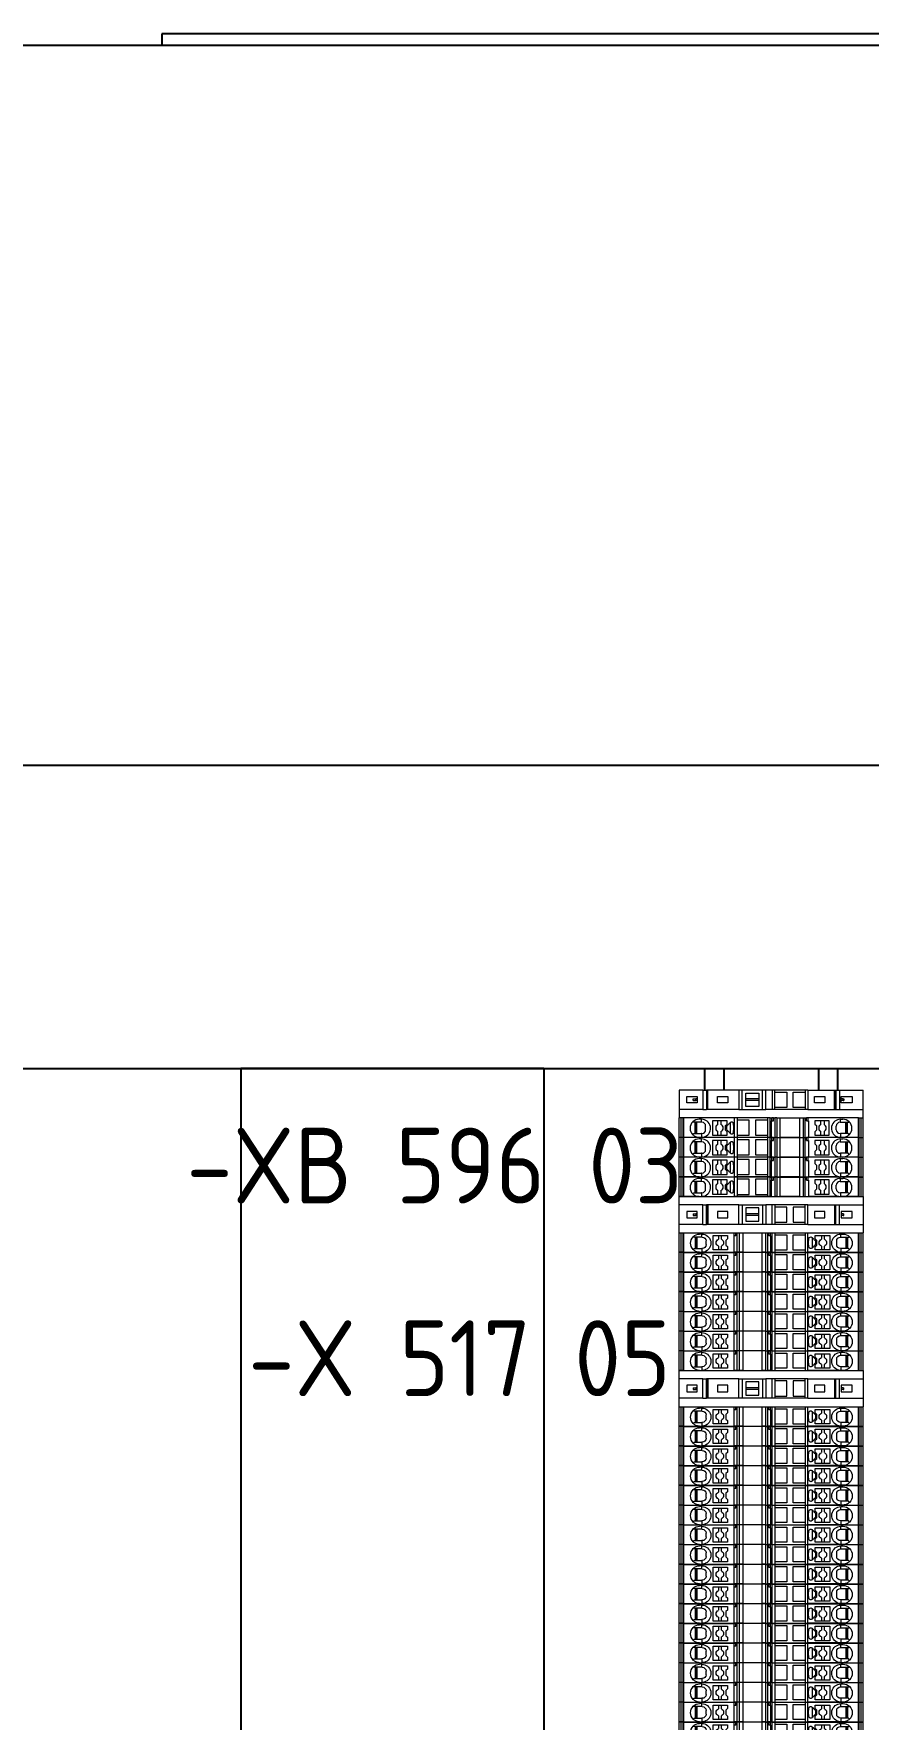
# Model space of a CAD drawing. Header units: millimetres. Extents: x 0 to 69574, y -5 to 41746.
# Drawn here: x 32846.2 to 33066.6, y 12267.7 to 12712.4 of the extents above; entities that cross this region are included whole.
import ezdxf
from ezdxf.enums import TextEntityAlignment as Align

# ---------------------------------------------------------------- set-up
doc = ezdxf.new("R2010")
doc.units = ezdxf.units.MM
doc.set_wipeout_variables(frame=1)
doc.layers.add('000-PI-Oprema', color=30, linetype='Continuous', lineweight=5)
doc.layers.add('SI-ORMAR-Oprema', color=30, linetype='Continuous', lineweight=5)
for name, color, linetype in [('000-PI-ORMAR', 2, 'Continuous'), ('000-PI_TEXT', 7, 'Continuous'), ('002-PI-Kabelska kanalica', 150, 'Continuous'), ('004-PI-DIN Šina', 3, 'Continuous')]:
    doc.layers.add(name, color=color, linetype=linetype)
doc.styles.add('PI0', font='isocpeur.ttf', dxfattribs={"width": 0.9})

# ---------------------------------------------------------------- blocks, each defined once
blk = doc.blocks.new('*U946')
at = {"layer": '002-PI-Kabelska kanalica'}
for p, q in [((-20, -100), (-20, 1220)), ((60, -100), (60, 1220)), ((-20, -100), (60, -100))]:
    blk.add_line(p, q, dxfattribs=at)
blk = doc.blocks.new('*U457')
blk.add_wipeout([(47227.3, 37326.63), (47227.3, 37321.48), (47275.9, 37321.48), (47275.9, 37326.63)])
at = {"layer": '000-PI-Oprema'}
for p, q in [((47227.3, 37321.48), (47227.3, 37326.63)), ((47227.85, 37326.63), (47227.3, 37326.63)), ((47228.39, 37326.63), (47227.85, 37326.63)), ((47227.85, 37321.48), (47227.85, 37326.63)), ((47228.39, 37321.48), (47228.39, 37326.63)), ((47228.56, 37326.63), (47228.39, 37326.63)), ((47228.56, 37321.48), (47228.56, 37326.63)), ((47241.88, 37326.63), (47228.56, 37326.63)), ((47231, 37325.48), (47230.9, 37325.58)), ((47231.45, 37325.48), (47231, 37325.48)), ((47231.45, 37325.48), (47231.45, 37322.48)), ((47231.6, 37325.48), (47231.45, 37325.48)), ((47231.6, 37322.48), (47231.6, 37325.48)), ((47231.85, 37325.48), (47231.6, 37325.48)), ((47231.85, 37325.48), (47231.85, 37322.48)), ((47233.2, 37325.48), (47231.85, 37325.48)), ((47233.2, 37326.28), (47232.6, 37326.28)), ((47233.2, 37325.48), (47233.2, 37326.28)), ((47233.3, 37325.48), (47233.2, 37325.48)), ((47237.55, 37325.88), (47236.15, 37325.88)), ((47236.15, 37325.88), (47236.15, 37322.08)), ((47238.35, 37325.88), (47237.55, 37325.88)), ((47237.55, 37324.9), (47237.55, 37325.88)), ((47239.95, 37325.88), (47238.35, 37325.88)), ((47238.35, 37325.88), (47238.35, 37324.9)), ((47239.55, 37324.58), (47239.95, 37324.98)), ((47239.55, 37323.38), (47239.55, 37324.58)), ((47239.95, 37322.98), (47239.55, 37323.38)), ((47239.95, 37324.98), (47239.95, 37325.88)), ((47240.78, 37325.37), (47240.78, 37322.6)), ((47241.88, 37321.48), (47241.88, 37326.63)), ((47242.6, 37326.63), (47241.88, 37326.63)), ((47242.6, 37326.63), (47242.6, 37326.06)), ((47250.6, 37326.63), (47242.6, 37326.63)), ((47242.6, 37326.06), (47242.6, 37322.06)), ((47245.75, 37326.06), (47242.6, 37326.06)), ((47245.75, 37322.06), (47245.75, 37326.06)), ((47247.45, 37326.06), (47247.45, 37322.06)), ((47250.6, 37326.06), (47247.45, 37326.06)), ((47250.6, 37326.63), (47250.6, 37326.06)), ((47251.32, 37326.63), (47250.6, 37326.63)), ((47250.6, 37326.06), (47250.6, 37322.06)), ((47251.32, 37326.63), (47251.75, 37326.63)), ((47251.32, 37321.48), (47251.32, 37326.63)), ((47251.65, 37321.48), (47251.65, 37325.83)), ((47251.65, 37325.83), (47251.75, 37325.83)), ((47251.75, 37325.83), (47251.75, 37326.63)), ((47252.21, 37326.63), (47251.75, 37326.63)), ((47251.75, 37325.83), (47252.21, 37325.83)), ((47252.21, 37326.63), (47252.56, 37326.63)), ((47252.21, 37325.83), (47252.21, 37326.63)), ((47253.07, 37326.63), (47252.56, 37326.63)), ((47252.56, 37326.63), (47252.56, 37321.48)), ((47253.07, 37326.63), (47253.07, 37321.48)), ((47253.07, 37326.63), (47253.98, 37326.63)), ((47253.98, 37321.48), (47253.98, 37326.63)), ((47253.98, 37326.63), (47259.12, 37326.63)), ((47259.12, 37326.63), (47259.12, 37321.48)), ((47259.12, 37326.63), (47260.03, 37326.63)), ((47260.03, 37326.63), (47260.03, 37321.48)), ((47260.03, 37326.63), (47260.54, 37326.63)), ((47260.54, 37321.48), (47260.54, 37326.63)), ((47260.54, 37326.63), (47260.89, 37326.63)), ((47260.89, 37325.83), (47260.89, 37326.63)), ((47261.35, 37326.63), (47260.89, 37326.63)), ((47260.89, 37325.83), (47261.35, 37325.83)), ((47261.35, 37325.83), (47261.35, 37326.63)), ((47274.65, 37326.63), (47261.35, 37326.63)), ((47261.35, 37325.83), (47261.45, 37325.83)), ((47261.45, 37325.83), (47261.45, 37321.48)), ((47264.75, 37325.88), (47263.15, 37325.88)), ((47263.15, 37325.88), (47263.15, 37324.98)), ((47263.15, 37324.98), (47263.55, 37324.58)), ((47263.55, 37323.38), (47263.15, 37322.98)), ((47263.55, 37324.58), (47263.55, 37323.38)), ((47264.75, 37324.9), (47264.75, 37325.88)), ((47265.55, 37325.88), (47264.75, 37325.88)), ((47265.55, 37325.88), (47265.55, 37324.9)), ((47266.95, 37325.88), (47265.55, 37325.88)), ((47266.95, 37322.08), (47266.95, 37325.88)), ((47268.8, 37323.48), (47268.8, 37324.48)), ((47269.8, 37325.48), (47269.9, 37325.48)), ((47269.9, 37326.28), (47270.5, 37326.28)), ((47269.9, 37325.48), (47269.9, 37326.28)), ((47269.9, 37325.48), (47271.25, 37325.48)), ((47271.25, 37325.48), (47271.25, 37322.48)), ((47271.25, 37325.48), (47271.5, 37325.48)), ((47271.5, 37322.48), (47271.5, 37325.48)), ((47271.5, 37325.48), (47271.65, 37325.48)), ((47271.65, 37325.48), (47271.65, 37322.48)), ((47271.65, 37325.48), (47272.1, 37325.48)), ((47272.1, 37325.48), (47272.2, 37325.58)), ((47274.65, 37321.48), (47274.65, 37326.63)), ((47274.65, 37326.63), (47274.82, 37326.63)), ((47274.82, 37321.48), (47274.82, 37326.63)), ((47274.82, 37326.63), (47275.35, 37326.63)), ((47275.35, 37321.48), (47275.35, 37326.63)), ((47275.35, 37326.63), (47275.9, 37326.63)), ((47275.9, 37321.48), (47275.9, 37326.63)), ((47227.85, 37321.48), (47227.3, 37321.48)), ((47228.39, 37321.48), (47227.85, 37321.48)), ((47228.56, 37321.48), (47228.39, 37321.48)), ((47231.6, 37321.48), (47228.56, 37321.48)), ((47230.9, 37322.19), (47231.2, 37322.48)), ((47231.2, 37322.48), (47231.45, 37322.48)), ((47231.45, 37322.48), (47231.6, 37322.48)), ((47231.6, 37322.48), (47231.85, 37322.48)), ((47231.6, 37321.7), (47231.6, 37321.48)), ((47232.6, 37321.48), (47231.6, 37321.48)), ((47231.85, 37322.48), (47233.2, 37322.48)), ((47232.6, 37321.48), (47233.2, 37321.48)), ((47233.3, 37322.48), (47233.2, 37322.48)), ((47233.2, 37322.48), (47233.2, 37321.48)), ((47234.2, 37321.48), (47233.2, 37321.48)), ((47234.2, 37321.48), (47234.2, 37321.7)), ((47234.2, 37321.48), (47241.88, 37321.48)), ((47236.15, 37322.08), (47237.55, 37322.08)), ((47237.55, 37322.08), (47237.55, 37323.07)), ((47237.55, 37322.08), (47238.35, 37322.08)), ((47238.35, 37323.07), (47238.35, 37322.08)), ((47238.35, 37322.08), (47239.95, 37322.08)), ((47239.95, 37322.08), (47239.95, 37322.98)), ((47242.6, 37321.48), (47241.88, 37321.48)), ((47242.6, 37322.06), (47245.75, 37322.06)), ((47242.6, 37322.06), (47242.6, 37321.48)), ((47250.6, 37321.48), (47242.6, 37321.48)), ((47247.45, 37322.06), (47250.6, 37322.06)), ((47250.6, 37322.06), (47250.6, 37321.48)), ((47251.32, 37321.48), (47250.6, 37321.48)), ((47251.32, 37321.48), (47251.65, 37321.48)), ((47251.65, 37321.48), (47252.56, 37321.48)), ((47253.07, 37321.48), (47252.56, 37321.48)), ((47253.07, 37321.48), (47253.98, 37321.48)), ((47259.12, 37321.48), (47253.98, 37321.48)), ((47259.12, 37321.48), (47260.03, 37321.48)), ((47260.03, 37321.48), (47260.54, 37321.48)), ((47260.54, 37321.48), (47261.45, 37321.48)), ((47268.9, 37321.48), (47261.45, 37321.48)), ((47263.15, 37322.98), (47263.15, 37322.08)), ((47263.15, 37322.08), (47264.75, 37322.08)), ((47264.75, 37322.08), (47264.75, 37323.07)), ((47264.75, 37322.08), (47265.55, 37322.08)), ((47265.55, 37323.07), (47265.55, 37322.08)), ((47265.55, 37322.08), (47266.95, 37322.08)), ((47268.9, 37321.48), (47268.9, 37321.7)), ((47268.9, 37321.48), (47269.9, 37321.48)), ((47269.8, 37322.48), (47269.9, 37322.48)), ((47271.25, 37322.48), (47269.9, 37322.48)), ((47269.9, 37322.48), (47269.9, 37321.48)), ((47270.5, 37321.48), (47269.9, 37321.48)), ((47271.5, 37321.48), (47270.5, 37321.48)), ((47271.5, 37322.48), (47271.25, 37322.48)), ((47271.65, 37322.48), (47271.5, 37322.48)), ((47271.5, 37321.7), (47271.5, 37321.48)), ((47274.65, 37321.48), (47271.5, 37321.48)), ((47271.9, 37322.48), (47271.65, 37322.48)), ((47272.2, 37322.19), (47271.9, 37322.48)), ((47274.65, 37321.48), (47274.82, 37321.48)), ((47274.82, 37321.48), (47275.35, 37321.48)), ((47275.35, 37321.48), (47275.9, 37321.48))]:
    blk.add_line(p, q, dxfattribs=at)
for centre, radius, start, end in [((47232.6, 37323.88), 2.4, 135, 225), ((47232.6, 37323.88), 2.4, 90, 135), ((47233.2, 37323.88), 2.4, 294.6243, 90), ((47233.3, 37324.48), 1, 0, 90), ((47233.3, 37323.48), 1, 270, 360), ((47237.95, 37323.98), 1, 113.5782, 246.4218), ((47237.95, 37323.98), 1, 293.5782, 66.4218), ((47241.15, 37325.03), 0.5, 5.4406, 134.9997), ((47265.15, 37323.98), 1, 113.5782, 246.4218), ((47265.15, 37323.98), 1, 293.5782, 66.4218), ((47269.9, 37323.88), 2.4, 90, 245.3757), ((47269.8, 37324.48), 1, 90, 180), ((47269.8, 37323.48), 1, 180, 270), ((47270.5, 37323.88), 2.4, 45, 90), ((47270.5, 37323.88), 2.4, 315, 45), ((47232.6, 37323.88), 2.4, 225, 245.3757), ((47232.6, 37323.88), 2.4, 245.3757, 270), ((47233.2, 37323.88), 2.4, 270, 294.6243), ((47241.15, 37322.93), 0.5, 225, 354.5597), ((47269.9, 37323.88), 2.4, 245.3757, 270), ((47270.5, 37323.88), 2.4, 270, 294.6243), ((47270.5, 37323.88), 2.4, 294.6243, 315)]:
    blk.add_arc(centre, radius, start, end, dxfattribs=at)
for points in [[(47234.3, 37323.48), (47234.3, 37323.61), (47234.3, 37323.74), (47234.3, 37323.87), (47234.3, 37324.01), (47234.3, 37324.14), (47234.3, 37324.26), (47234.3, 37324.38), (47234.3, 37324.48)], [(47240.78, 37325.37), (47240.55, 37325.14), (47240.32, 37324.91), (47240.09, 37324.68), (47239.85, 37324.44)], [(47239.85, 37323.53), (47239.85, 37323.76), (47239.85, 37323.98), (47239.85, 37324.21), (47239.85, 37324.44)], [(47240.78, 37322.6), (47240.55, 37322.83), (47240.32, 37323.05), (47240.09, 37323.29), (47239.85, 37323.53)], [(47240.8, 37325.39), (47240.79, 37325.38), (47240.78, 37325.37)], [(47241.75, 37323.98), (47241.73, 37324.26), (47241.7, 37324.53), (47241.67, 37324.81), (47241.65, 37325.08)], [(47241.65, 37322.89), (47241.67, 37323.16), (47241.7, 37323.44), (47241.73, 37323.71), (47241.75, 37323.98)], [(47240.8, 37322.58), (47240.79, 37322.59), (47240.78, 37322.6)]]:
    blk.add_spline(points, degree=3, dxfattribs=at)
blk = doc.blocks.new('*U1250')
at = {"layer": '000-PI-Oprema'}
blk.add_blockref('*U457', (-47251.6, -37324.06), dxfattribs=at)
blk = doc.blocks.new('*U1251')
at = {"layer": '000-PI-Oprema', "color": 0, "linetype": 'ByBlock', "lineweight": -2, "transparency": 16777216}
blk.add_blockref('*U1250', (0, 0), dxfattribs=at)
blk.add_blockref('*U1250', (0, -5.2), dxfattribs=at)
blk.add_blockref('*U1250', (0, -10.4), dxfattribs=at)
blk.add_blockref('*U1250', (0, -15.6), dxfattribs=at)
blk.add_blockref('*U1250', (0, -20.8), dxfattribs=at)
blk.add_blockref('*U1250', (0, -26), dxfattribs=at)
blk.add_blockref('*U1250', (0, -31.2), dxfattribs=at)
blk = doc.blocks.new('*U402')
blk.add_wipeout([(-24.3, -7.35), (24.3, -7.35), (24.3, 0), (-24.3, 0)])
at = {"layer": 'SI-ORMAR-Oprema'}
for p, q in [((-18.03, 0), (-24.3, 0)), ((-18.03, 0), (-18.03, -5.15)), ((-17.1, 0), (-18.03, 0)), ((-17.1, 0), (-17.1, -5.15)), ((-17, 0), (-17.1, 0)), ((-17, -5.15), (-17, 0)), ((-16.74, 0), (-17, 0)), ((-16.74, -5.15), (-16.74, 0)), ((-9.72, 0), (-16.74, 0)), ((-9.72, 0), (-9, 0)), ((-9.72, 0), (-9.72, -5.15)), ((-9, 0), (-9, -0.57)), ((-9, 0), (-1, 0)), ((-1, 0), (-0.28, 0)), ((-1, -0.57), (-1, 0)), ((-0.28, 0), (1.39, 0)), ((-0.28, 0), (-0.28, -5.15)), ((1.39, 0), (2.32, 0)), ((1.39, -5.15), (1.39, 0)), ((2.32, 0), (7.69, 0)), ((2.32, -5.15), (2.32, 0)), ((7.69, -5.15), (7.69, 0)), ((7.69, 0), (8.51, 0)), ((8.51, 0), (8.51, -5.15)), ((8.51, 0), (16.74, 0)), ((16.74, -5.15), (16.74, 0)), ((16.74, 0), (17, 0)), ((17, 0), (17, -5.15)), ((17, 0), (17.1, 0)), ((17.1, 0), (17.1, -5.15)), ((18.03, 0), (17.1, 0)), ((18.03, 0), (18.03, -5.15)), ((18.03, 0), (24.3, 0)), ((24.3, 0), (24.3, -7.35)), ((-24.3, -7.35), (-24.3, 0)), ((-21.4, -1.72), (-21.4, -3.42)), ((-18.5, -1.72), (-21.4, -1.72)), ((-21.4, -3.42), (-18.5, -3.42)), ((-19.01, -2.37), (-19.15, -2.37)), ((-19.15, -2.37), (-19.15, -2.77)), ((-19.01, -2.77), (-19.15, -2.77)), ((-19.01, -2.37), (-18.5, -2.37)), ((-19.01, -2.77), (-19.01, -2.37)), ((-19.01, -2.77), (-18.5, -2.77)), ((-18.5, -2.37), (-18.5, -1.72)), ((-18.5, -2.77), (-18.5, -2.37)), ((-18.5, -3.42), (-18.5, -2.77)), ((-14.15, -1.72), (-14.15, -3.42)), ((-11.45, -1.72), (-14.15, -1.72)), ((-14.15, -3.42), (-11.45, -3.42)), ((-11.45, -3.42), (-11.45, -1.72)), ((-9, -0.57), (-9, -4.57)), ((-5.85, -0.57), (-9, -0.57)), ((-5.85, -4.57), (-5.85, -0.57)), ((-4.15, -0.57), (-4.15, -4.57)), ((-1, -0.57), (-4.15, -0.57)), ((-1, -4.57), (-1, -0.57)), ((6.67, -0.82), (3.22, -0.82)), ((3.22, -0.82), (3.22, -2.37)), ((3.22, -2.37), (6.67, -2.37)), ((3.22, -2.37), (3.22, -2.77)), ((3.22, -2.77), (6.67, -2.77)), ((3.22, -2.77), (3.22, -4.32)), ((3.22, -4.32), (6.67, -4.32)), ((6.67, -2.37), (6.67, -0.82)), ((6.67, -2.77), (6.67, -2.37)), ((6.67, -4.32), (6.67, -2.77)), ((11.45, -1.72), (11.45, -3.42)), ((14.15, -1.72), (11.45, -1.72)), ((11.45, -3.42), (14.15, -3.42)), ((14.15, -3.42), (14.15, -1.72)), ((22.25, -1.72), (19.55, -1.72)), ((19.55, -1.72), (19.55, -2.37)), ((19.55, -2.37), (19.89, -2.37)), ((19.55, -2.37), (19.55, -2.77)), ((19.55, -2.77), (19.55, -3.42)), ((19.55, -2.77), (19.89, -2.77)), ((19.55, -3.42), (22.25, -3.42)), ((20.59, -2.37), (19.89, -2.37)), ((19.89, -2.77), (19.89, -2.37)), ((20.59, -2.77), (19.89, -2.77)), ((20.59, -2.77), (20.59, -2.37)), ((22.25, -3.42), (22.25, -1.72)), ((-18.03, -5.15), (-24.3, -5.15)), ((24.3, -7.35), (-24.3, -7.35)), ((-17.1, -5.15), (-18.03, -5.15)), ((-17, -5.15), (-17.1, -5.15)), ((-16.74, -5.15), (-17, -5.15)), ((-9.72, -5.15), (-16.74, -5.15)), ((-9.72, -5.15), (-9, -5.15)), ((-9, -4.57), (-9, -5.15)), ((-9, -4.57), (-5.85, -4.57)), ((-9, -5.15), (-1, -5.15)), ((-4.15, -4.57), (-1, -4.57)), ((-1, -5.15), (-1, -4.57)), ((-1, -5.15), (-0.28, -5.15)), ((-0.28, -5.15), (1.39, -5.15)), ((2.32, -5.15), (1.39, -5.15)), ((7.69, -5.15), (2.32, -5.15)), ((8.51, -5.15), (7.69, -5.15)), ((8.51, -5.15), (16.74, -5.15)), ((16.74, -5.15), (17, -5.15)), ((17, -5.15), (17.1, -5.15)), ((18.03, -5.15), (17.1, -5.15)), ((18.03, -5.15), (24.3, -5.15))]:
    blk.add_line(p, q, dxfattribs=at)
blk = doc.blocks.new('*U1242')
at = {"layer": '000-PI-Oprema'}
blk.add_blockref('*U457', (-47251.6, -37324.06), dxfattribs=at)
blk = doc.blocks.new('*U1243')
at = {"layer": '000-PI-Oprema', "color": 0, "linetype": 'ByBlock', "lineweight": -2, "transparency": 16777216}
blk.add_blockref('*U1242', (0, 0), dxfattribs=at)
blk.add_blockref('*U1242', (0, -5.2), dxfattribs=at)
blk.add_blockref('*U1242', (0, -10.4), dxfattribs=at)
blk.add_blockref('*U1242', (0, -15.6), dxfattribs=at)
blk.add_blockref('*U1242', (0, -20.8), dxfattribs=at)
blk.add_blockref('*U1242', (0, -26), dxfattribs=at)
blk.add_blockref('*U1242', (0, -31.2), dxfattribs=at)
blk.add_blockref('*U1242', (0, -36.4), dxfattribs=at)
blk.add_blockref('*U1242', (0, -41.6), dxfattribs=at)
blk.add_blockref('*U1242', (0, -46.8), dxfattribs=at)
blk.add_blockref('*U1242', (0, -52), dxfattribs=at)
blk.add_blockref('*U1242', (0, -57.2), dxfattribs=at)
blk.add_blockref('*U1242', (0, -62.4), dxfattribs=at)
blk.add_blockref('*U1242', (0, -67.6), dxfattribs=at)
blk.add_blockref('*U1242', (0, -72.8), dxfattribs=at)
blk.add_blockref('*U1242', (0, -78), dxfattribs=at)
blk.add_blockref('*U1242', (0, -83.2), dxfattribs=at)
blk.add_blockref('*U1242', (0, -88.4), dxfattribs=at)
blk.add_blockref('*U1242', (0, -93.6), dxfattribs=at)
blk.add_blockref('*U1242', (0, -98.8), dxfattribs=at)
blk.add_blockref('*U1242', (0, -104), dxfattribs=at)
blk.add_blockref('*U1242', (0, -109.2), dxfattribs=at)
blk.add_blockref('*U1242', (0, -114.4), dxfattribs=at)
blk.add_blockref('*U1242', (0, -119.6), dxfattribs=at)
blk.add_blockref('*U1242', (0, -124.8), dxfattribs=at)
blk.add_blockref('*U1242', (0, -130), dxfattribs=at)
blk.add_blockref('*U1242', (0, -135.2), dxfattribs=at)
blk.add_blockref('*U1242', (0, -140.4), dxfattribs=at)
blk.add_blockref('*U1242', (0, -145.6), dxfattribs=at)
blk.add_blockref('*U1242', (0, -150.8), dxfattribs=at)
blk.add_blockref('*U1242', (0, -156), dxfattribs=at)
blk.add_blockref('*U1242', (0, -161.2), dxfattribs=at)
blk.add_blockref('*U1242', (0, -166.4), dxfattribs=at)
blk.add_blockref('*U1242', (0, -171.6), dxfattribs=at)
blk = doc.blocks.new('*U403')
blk.add_wipeout([(-24.3, 2.2), (24.3, 2.2), (24.3, -7.35), (-24.3, -7.35)])
at = {"layer": 'SI-ORMAR-Oprema'}
for p, q in [((-24.3, 2.2), (-24.3, -7.35)), ((24.3, 2.2), (-24.3, 2.2)), ((-18.03, 0), (-24.3, 0)), ((24.3, -7.35), (24.3, 2.2)), ((-21.4, -3.42), (-21.4, -1.72)), ((-21.4, -1.72), (-18.5, -1.72)), ((-18.5, -3.42), (-21.4, -3.42)), ((-19.01, -2.38), (-19.15, -2.38)), ((-19.15, -2.78), (-19.15, -2.38)), ((-19.01, -2.78), (-19.15, -2.78)), ((-19.01, -2.38), (-19.01, -2.78)), ((-19.01, -2.38), (-18.5, -2.38)), ((-19.01, -2.78), (-18.5, -2.78)), ((-18.5, -1.72), (-18.5, -2.38)), ((-18.5, -2.38), (-18.5, -2.78)), ((-18.5, -2.78), (-18.5, -3.42)), ((-18.03, -5.15), (-18.03, 0)), ((-17.1, 0), (-18.03, 0)), ((-17.1, -5.15), (-17.1, 0)), ((-17, 0), (-17.1, 0)), ((-17, 0), (-17, -5.15)), ((-16.74, 0), (-17, 0)), ((-16.74, 0), (-16.74, -5.15)), ((-9.72, 0), (-16.74, 0)), ((-14.15, -1.72), (-11.45, -1.72)), ((-14.15, -3.42), (-14.15, -1.72)), ((-11.45, -3.42), (-14.15, -3.42)), ((-11.45, -1.72), (-11.45, -3.42)), ((-9.72, 0), (-9, 0)), ((-9.72, -5.15), (-9.72, 0)), ((-9, -0.57), (-9, 0)), ((-9, 0), (-1, 0)), ((-9, -4.57), (-9, -0.57)), ((-9, -0.57), (-5.85, -0.57)), ((-5.85, -0.57), (-5.85, -4.57)), ((-4.15, -0.57), (-1, -0.57)), ((-4.15, -4.57), (-4.15, -0.57)), ((-1, 0), (-1, -0.57)), ((-1, 0), (-0.28, 0)), ((-1, -0.57), (-1, -4.57)), ((-0.28, 0), (1.39, 0)), ((-0.28, -5.15), (-0.28, 0)), ((2.32, 0), (1.39, 0)), ((1.39, 0), (1.39, -5.15)), ((7.69, 0), (2.32, 0)), ((2.32, 0), (2.32, -5.15)), ((3.22, -0.82), (6.67, -0.82)), ((3.22, -2.38), (3.22, -0.82)), ((3.22, -2.38), (6.67, -2.38)), ((3.22, -2.78), (3.22, -2.38)), ((3.22, -2.78), (6.67, -2.78)), ((3.22, -4.32), (3.22, -2.78)), ((6.67, -4.32), (3.22, -4.32)), ((6.67, -0.82), (6.67, -2.38)), ((6.67, -2.38), (6.67, -2.78)), ((6.67, -2.78), (6.67, -4.32)), ((7.69, 0), (7.69, -5.15)), ((8.51, 0), (7.69, 0)), ((8.51, -5.15), (8.51, 0)), ((8.51, 0), (16.74, 0)), ((11.45, -1.72), (14.15, -1.72)), ((11.45, -3.42), (11.45, -1.72)), ((14.15, -3.42), (11.45, -3.42)), ((14.15, -1.72), (14.15, -3.42)), ((16.74, 0), (16.74, -5.15)), ((16.74, 0), (17, 0)), ((17, -5.15), (17, 0)), ((17, 0), (17.1, 0)), ((18.03, 0), (17.1, 0)), ((17.1, -5.15), (17.1, 0)), ((18.03, 0), (24.3, 0)), ((18.03, -5.15), (18.03, 0)), ((19.55, -2.38), (19.55, -1.72)), ((19.55, -1.72), (22.25, -1.72)), ((19.55, -2.78), (19.55, -2.38)), ((19.55, -2.38), (19.89, -2.38)), ((19.55, -2.78), (19.89, -2.78)), ((19.55, -3.42), (19.55, -2.78)), ((22.25, -3.42), (19.55, -3.42)), ((19.89, -2.38), (19.89, -2.78)), ((20.59, -2.38), (19.89, -2.38)), ((20.59, -2.78), (19.89, -2.78)), ((20.59, -2.38), (20.59, -2.78)), ((22.25, -1.72), (22.25, -3.42)), ((-18.03, -5.15), (-24.3, -5.15)), ((24.3, -7.35), (-24.3, -7.35)), ((-17.1, -5.15), (-18.03, -5.15)), ((-17, -5.15), (-17.1, -5.15)), ((-16.74, -5.15), (-17, -5.15)), ((-9.72, -5.15), (-16.74, -5.15)), ((-9.72, -5.15), (-9, -5.15)), ((-5.85, -4.57), (-9, -4.57)), ((-9, -5.15), (-9, -4.57)), ((-9, -5.15), (-1, -5.15)), ((-1, -4.57), (-4.15, -4.57)), ((-1, -4.57), (-1, -5.15)), ((-1, -5.15), (-0.28, -5.15)), ((-0.28, -5.15), (1.39, -5.15)), ((1.39, -5.15), (2.32, -5.15)), ((2.32, -5.15), (7.69, -5.15)), ((7.69, -5.15), (8.51, -5.15)), ((8.51, -5.15), (16.74, -5.15)), ((16.74, -5.15), (17, -5.15)), ((17, -5.15), (17.1, -5.15)), ((18.03, -5.15), (17.1, -5.15)), ((18.03, -5.15), (24.3, -5.15))]:
    blk.add_line(p, q, dxfattribs=at)
blk = doc.blocks.new('*U1218')
at = {"layer": '002-PI-Kabelska kanalica'}
for p, q in [((-20, -100), (-20, 1388)), ((60, -100), (60, 1388))]:
    blk.add_line(p, q, dxfattribs=at)
blk = doc.blocks.new('*U1337')
at = {"layer": '000-PI-Oprema'}
blk.add_blockref('*U457', (-47251.6, -37324.06), dxfattribs=at)
blk = doc.blocks.new('*U1338')
at = {"layer": '000-PI-Oprema', "color": 0, "linetype": 'ByBlock', "lineweight": -2, "transparency": 16777216}
blk.add_blockref('*U1337', (0, 0), dxfattribs=at)
blk.add_blockref('*U1337', (0, -5.2), dxfattribs=at)
blk.add_blockref('*U1337', (0, -10.4), dxfattribs=at)
blk.add_blockref('*U1337', (0, -15.6), dxfattribs=at)

msp = doc.modelspace()

# ---------------------------------------------------------------- linework, layer by layer
at = {"layer": '000-PI-ORMAR'}
for p, q in [((32880.052, 12712.404), (32880.052, 12709.404)), ((33091.052, 12712.404), (32880.052, 12712.404)), ((32837.052, 12709.404), (33136.052, 12709.404))]:
    msp.add_line(p, q, dxfattribs=at)
at = {"layer": '004-PI-DIN Šina'}
msp.add_line((32978.552, 12439.404), (33013.552, 12439.404), dxfattribs=at)
msp.add_lwpolyline([(33058.465, 11179.404), (33023.465, 11179.404), (33023.465, 12439.404), (33058.465, 12439.404)], close=True, dxfattribs=at)
for points in [[(33028.465, 12439.404), (33028.465, 11179.404)], [(33053.465, 12439.404), (33053.465, 11179.404)]]:
    msp.add_lwpolyline(points, dxfattribs=at)

# ---------------------------------------------------------------- block references
for name, p, rotation in [('*U1218', (31748.138, 12499.404), 270), ('*U946', (32960.965, 12339.404), 180)]:
    msp.add_blockref(name, p, dxfattribs=dict(rotation=rotation))

# ---------------------------------------------------------------- texts
at = {"layer": '000-PI_TEXT', "style": 'PI0', "width": 0.9}
msp.add_text('-X 517 05', height=20, dxfattribs=at).set_placement((32902.856, 12346.921), align=Align.BOTTOM_LEFT)

# ---------------------------------------------------------------- next in the draw order: block references
at = {"layer": '000-PI-Oprema', "xscale": -1}
for name, p in [('*U1251', (33040.965, 12393.468)), ('*U1243', (33040.965, 12347.568))]:
    msp.add_blockref(name, p, dxfattribs=at)
at = {"layer": 'SI-ORMAR-Oprema', "xscale": -1}
msp.add_blockref('*U402', (33040.965, 12433.693), dxfattribs=at)

# ---------------------------------------------------------------- next in the draw order: block references
at = {"layer": '000-PI-Oprema'}
msp.add_blockref('*U1338', (33040.965, 12423.768), dxfattribs=at)
at = {"layer": 'SI-ORMAR-Oprema', "xscale": -1}
msp.add_blockref('*U403', (33040.965, 12357.493), dxfattribs=at)

# ---------------------------------------------------------------- next in the draw order: texts
at = {"layer": '000-PI_TEXT', "style": 'PI0', "width": 0.9}
msp.add_text('-XB 596 03', height=20, dxfattribs=at).set_placement((32886.531, 12397.759), align=Align.BOTTOM_LEFT)

# ---------------------------------------------------------------- next in the draw order: block references
at = {"layer": 'SI-ORMAR-Oprema', "xscale": -1}
msp.add_blockref('*U403', (33040.965, 12403.393), dxfattribs=at)

doc.saveas('drawing.dxf')
